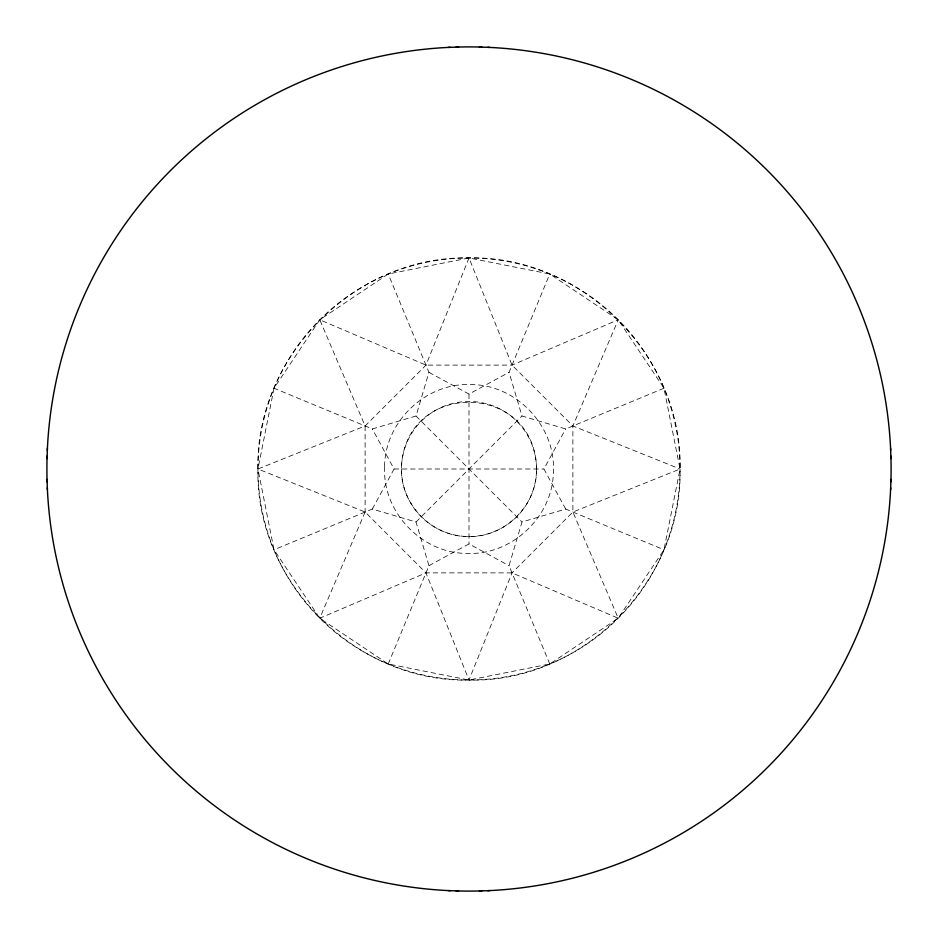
<?xml version="1.0" encoding="UTF-8"?>
<svg xmlns="http://www.w3.org/2000/svg" width="938" height="938" viewBox="0 0 938 938"><rect width="100%" height="100%" fill="white"/><g stroke="black" fill="none" stroke-linecap="round" stroke-linejoin="round"><path stroke-width="0.7" stroke-dasharray="4.69 3.52" d="M274.013 388.238L257.95 469C255.136 581.783 356.217 682.864 469 680.05C581.783 682.864 682.864 581.783 680.05 469C682.864 356.217 581.783 255.136 469 257.95C356.217 255.136 255.136 356.217 257.95 469L274.013 549.762L319.764 618.236L388.238 663.987L469 680.05L549.762 663.987L618.236 618.236L663.987 549.762L680.05 469L663.987 388.238L618.236 319.764L549.762 274.013L469 257.95L388.238 274.013L319.764 319.764L274.013 388.238L372.316 428.947L416.015 416.015L428.947 372.316L388.238 274.013M549.762 663.987L509.053 565.684L521.985 521.985L565.684 509.053L663.987 549.762M388.238 663.987L428.947 565.684L416.015 521.985L372.316 509.053L274.013 549.762M663.987 388.238L565.684 428.947L521.985 416.015L509.053 372.316L549.762 274.013M372.316 509.053L394.066 469L372.316 428.947M565.684 509.053L543.934 469L565.684 428.947M416.015 521.985L521.985 416.015M428.947 372.316L469 394.066L509.053 372.316M428.947 565.684L469 543.934L509.053 565.684M394.066 469L543.934 469M416.015 416.015L521.985 521.985M469 394.066L469 543.934M384.603 466.925C382.341 511.996 421.807 553.443 466.925 553.397C511.996 555.659 553.443 516.193 553.397 471.075C555.659 426.004 516.193 384.557 471.075 384.603C426.004 382.341 384.557 421.807 384.603 466.925M536.536 469C537.415 505.711 503.999 538.306 467.312 536.513C430.589 536.477 398.838 502.252 401.546 465.635C407.022 379.069 535.375 382.27 536.536 469A67.536 67.536 0 0 1 435.232 527.484A67.536 67.536 0 0 1 435.232 410.516A67.536 67.536 0 0 1 536.536 469M469 257.95L425.969 365.117L365.117 425.969L257.95 469L365.117 512.031L425.969 572.884L469 680.05L512.031 572.884L572.884 512.031L680.05 469A211.05 211.05 0 0 0 363.475 286.231A211.05 211.05 0 0 0 363.475 651.769A211.05 211.05 0 0 0 680.05 469L572.884 425.969L512.031 365.117L469 257.95M365.117 512.031L319.764 618.236L425.969 572.884L512.031 572.884L618.236 618.236L572.884 512.031L572.884 425.969L618.236 319.764L512.031 365.117L425.969 365.117L319.764 319.764L365.117 425.969L365.117 512.031"/><path stroke-width="1.41" d="M47.029 458.647L47.404 448.294M890.596 489.706L890.971 479.353M448.294 47.404L458.647 47.029M479.353 890.971L489.706 890.596M479.353 47.029L489.706 47.404M448.294 890.596L458.647 890.971M890.596 448.294L890.971 458.647M47.029 479.353L47.404 489.706M890.901 456.091A422.1 422.1 0 0 1 890.901 481.909M890.69 487.654A422.1 422.1 0 0 1 487.654 890.69M481.909 890.901A422.1 422.1 0 0 1 456.091 890.901M450.346 890.69A422.1 422.1 0 0 1 47.31 487.654M47.099 481.909A422.1 422.1 0 0 1 47.099 456.091M47.31 450.346A422.1 422.1 0 0 1 450.346 47.31M456.091 47.099A422.1 422.1 0 0 1 481.909 47.099M487.654 47.31A422.1 422.1 0 0 1 890.69 450.346"/></g></svg>
